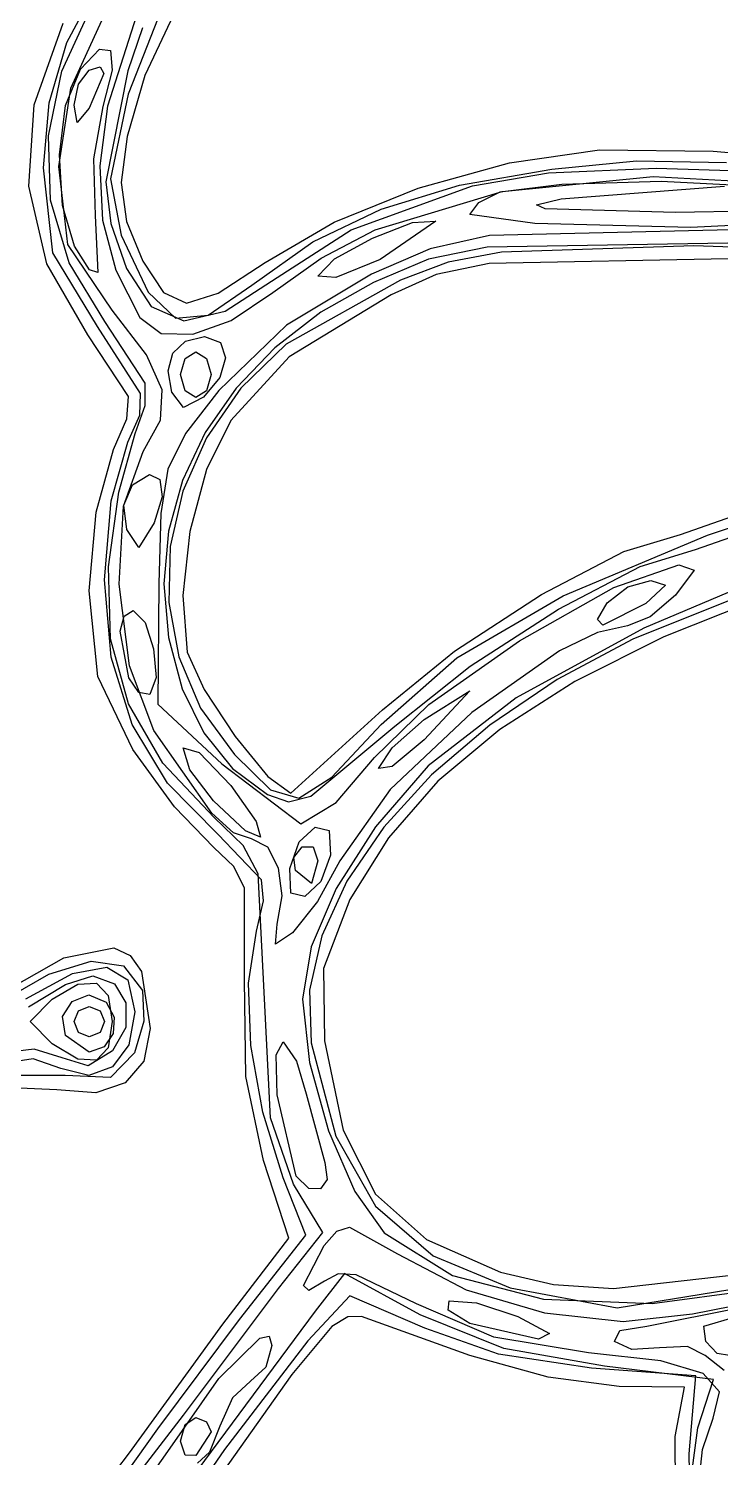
# Model space of a CAD drawing. Extents: x 3 to 111, y 1 to 177.
# Drawn here: x 73.1 to 85.92, y 74.33 to 100.82 of the extents above; entities that cross this region are included whole.
import ezdxf

# ---------------------------------------------------------------- set-up
doc = ezdxf.new("R2010")
doc.units = 0

msp = doc.modelspace()

# ---------------------------------------------------------------- linework, layer by layer
at = {"layer": 'Layer 1', "color": 4}
for p, q in [((73.80798, 100.556354), (74.371246, 101.62401)), ((73.719175, 100.025163), (74.249771, 101.179513)), ((75.191095, 101.354263), (74.562253, 99.378708)), ((75.570284, 101.18623), (74.946425, 99.602479)), ((73.203816, 99.403565), (73.742897, 100.914632)), ((73.883344, 99.712455), (74.525981, 101.113911)), ((75.732021, 100.953486), (75.251699, 99.945574)), ((75.209906, 100.832249), (74.937648, 100.032323)), ((73.482494, 99.441534), (73.80798, 100.556354)), ((74.060259, 100.063949), (74.41534, 100.432316)), ((74.41534, 100.432316), (74.619651, 100.411407)), ((74.619651, 100.411407), (74.647834, 100.043618)), ((73.467583, 98.830738), (73.719175, 100.025163)), ((73.786976, 99.392164), (74.060259, 100.063949)), ((74.026439, 99.784404), (74.224444, 100.047778)), ((74.224444, 100.047778), (74.425358, 100.108386)), ((74.49233, 99.985042), (74.224444, 99.342222)), ((74.425358, 100.108386), (74.49233, 99.985042)), ((74.647834, 100.043618), (74.47453, 99.371345)), ((74.937648, 100.032323), (74.532135, 97.974381)), ((75.251699, 99.945574), (74.927609, 98.816918)), ((73.66, 98.261424), (73.883344, 99.712455)), ((73.946543, 99.396121), (74.026439, 99.784404)), ((74.946425, 99.602479), (74.617818, 98.031184)), ((73.103173, 97.897198), (73.203816, 99.403565)), ((73.377778, 98.237785), (73.482494, 99.441534)), ((73.673158, 98.478725), (73.786976, 99.392164)), ((73.998478, 99.078134), (73.946543, 99.396121)), ((73.946543, 99.396121), (73.946543, 99.396121)), ((74.224444, 99.342222), (73.998478, 99.078134)), ((74.47453, 99.371345), (74.302961, 98.402592)), ((74.562253, 99.378708), (74.418782, 98.271178)), ((73.507547, 97.63393), (73.467583, 98.830738)), ((74.927609, 98.816918), (74.81512, 97.964909)), ((82.012831, 98.325793), (83.678889, 98.570804)), ((83.678889, 98.570804), (85.786736, 98.546099)), ((85.786736, 98.546099), (88.476667, 98.311696)), ((73.725863, 97.537828), (73.673158, 98.478725)), ((74.302961, 98.402592), (74.335482, 97.350027)), ((74.418782, 98.271178), (74.468339, 97.26451)), ((80.32182, 97.86138), (82.012831, 98.325793)), ((82.799891, 98.209314), (84.365915, 98.365246)), ((84.365915, 98.365246), (86.03162, 98.335015)), ((73.547638, 96.657452), (73.377778, 98.237785)), ((73.830592, 96.812422), (73.66, 98.261424)), ((74.617818, 98.031184), (74.813657, 96.985624)), ((81.089132, 97.913394), (82.799891, 98.209314)), ((81.330092, 97.902609), (82.7375, 98.144611)), ((81.877535, 97.799143), (84.674884, 98.072945)), ((82.7375, 98.144611), (84.729979, 98.231657)), ((84.674884, 98.072945), (87.912222, 97.903535)), ((84.729979, 98.231657), (86.95027, 98.162253)), ((73.436168, 96.456462), (73.103173, 97.897198)), ((74.532135, 97.974381), (74.625786, 97.204898)), ((74.81512, 97.964909), (74.912864, 97.243334)), ((78.76086, 97.229804), (80.32182, 97.86138)), ((79.080258, 97.08739), (81.330092, 97.902609)), ((79.526486, 97.083341), (81.877535, 97.799143)), ((79.631865, 97.471758), (81.089132, 97.913394)), ((81.445364, 97.593121), (81.842943, 97.789523)), ((81.842943, 97.789523), (82.985441, 97.934956)), ((82.973333, 97.663294), (85.995532, 97.89718)), ((82.985441, 97.934956), (84.822568, 97.987823)), ((84.822568, 97.987823), (88.265, 97.808883)), ((73.851619, 96.472432), (73.507547, 97.63393)), ((73.952151, 96.783669), (73.725863, 97.537828)), ((78.367808, 96.861096), (79.631865, 97.471758)), ((81.28, 97.371823), (81.445364, 97.593121)), ((82.51636, 97.552343), (82.973333, 97.663305)), ((82.672494, 97.477906), (82.51636, 97.552343)), ((85.09, 97.406325), (82.672494, 97.477906)), ((82.973333, 97.663305), (82.973333, 97.663294)), ((74.335482, 97.350027), (74.385891, 96.293877)), ((74.468339, 97.26451), (74.714442, 96.33568)), ((74.625786, 97.204898), (74.915607, 96.369824)), ((74.912864, 97.243334), (75.21947, 96.505985)), ((77.484958, 96.483308), (78.76086, 97.229804)), ((79.473377, 96.931185), (80.215519, 97.220241)), ((80.645127, 97.248949), (79.614017, 96.533953)), ((80.215519, 97.220241), (80.645127, 97.248949)), ((82.48209, 97.20173), (81.28, 97.371829)), ((81.28, 97.371829), (81.28, 97.371823)), ((87.533153, 97.450748), (85.09, 97.406325)), ((89.208745, 97.314437), (85.372222, 97.128539)), ((74.813657, 96.985624), (75.317126, 95.931649)), ((77.704482, 96.199839), (79.080258, 97.08739)), ((78.520297, 96.560069), (79.526486, 97.083341)), ((81.639652, 96.979796), (80.542619, 96.735028)), ((86.38733, 97.093027), (81.639652, 96.979796)), ((85.372222, 97.128539), (82.48209, 97.20173)), ((74.647778, 95.596843), (73.830592, 96.812422)), ((74.229539, 96.34553), (73.952151, 96.783669)), ((73.952151, 96.783669), (73.952151, 96.783669)), ((77.236678, 96.058098), (78.367808, 96.861096)), ((78.770273, 96.545838), (79.473377, 96.931185)), ((80.542619, 96.735028), (79.458281, 96.264569)), ((81.596249, 96.76609), (80.511135, 96.542187)), ((81.866651, 96.674007), (80.877744, 96.483589)), ((86.430714, 96.84284), (81.596249, 96.76609)), ((85.431249, 96.790888), (81.866651, 96.674007)), ((90.364339, 96.613714), (85.431249, 96.790888)), ((74.197995, 95.142287), (73.436168, 96.456462)), ((74.375097, 95.29502), (73.547638, 96.657452)), ((74.512351, 95.383934), (73.851619, 96.472432)), ((75.21947, 96.505985), (75.602878, 95.921847)), ((76.615963, 95.9117), (77.484958, 96.483294)), ((77.484958, 96.483294), (77.484958, 96.483308)), ((77.62805, 95.926752), (78.520297, 96.560069)), ((78.457778, 96.228256), (78.770273, 96.545838)), ((79.614017, 96.533953), (78.797423, 96.200833)), ((80.511135, 96.542187), (79.494877, 96.107772)), ((80.877744, 96.483589), (79.995796, 96.155888)), ((81.633713, 96.463684), (80.650924, 96.260483)), ((86.063193, 96.549504), (81.633713, 96.463684)), ((74.385891, 96.293877), (74.229539, 96.34553)), ((74.714442, 96.33568), (75.160607, 95.461667)), ((74.915607, 96.369824), (75.371348, 95.66214)), ((76.745649, 95.578375), (77.70449, 96.199839)), ((77.70449, 96.199839), (77.704482, 96.199839)), ((79.995796, 96.155888), (77.871518, 94.967778)), ((79.458281, 96.264569), (77.881857, 95.31709)), ((78.797423, 96.200833), (78.457778, 96.228256)), ((78.457778, 96.228256), (78.457778, 96.228256)), ((80.650924, 96.260483), (79.821363, 95.878613)), ((75.317126, 95.931649), (75.822122, 95.451254)), ((75.602878, 95.921847), (76.02849, 95.724152)), ((76.02849, 95.724152), (76.615963, 95.9117)), ((76.428641, 95.506164), (77.236678, 96.058098)), ((76.855333, 95.407631), (77.62805, 95.926752)), ((77.236678, 96.058098), (77.236678, 96.058098)), ((79.821363, 95.878613), (77.930449, 94.731846)), ((79.494877, 96.107772), (78.513794, 95.557224)), ((75.371348, 95.66214), (75.974649, 95.398733)), ((75.261109, 94.240868), (74.512351, 95.383934)), ((75.282505, 94.769538), (74.647778, 95.596843)), ((75.160607, 95.461667), (75.559426, 95.163368)), ((75.822122, 95.451254), (76.428641, 95.506164)), ((75.974649, 95.398733), (76.745649, 95.578375)), ((76.145063, 95.149263), (76.855333, 95.407631)), ((78.513794, 95.557224), (77.661203, 94.901309)), ((74.949767, 93.995499), (74.197995, 95.142287)), ((75.177287, 94.052868), (74.375097, 95.29502)), ((75.559426, 95.163368), (76.145063, 95.149263)), ((76.008468, 95.025123), (76.357768, 95.108889)), ((76.357768, 95.108889), (76.654818, 94.995458)), ((77.881857, 95.31709), (76.629043, 94.109647)), ((75.776638, 94.799424), (76.008468, 95.025123)), ((76.000681, 94.702312), (76.2, 94.826667)), ((76.2, 94.826667), (76.399319, 94.702312)), ((76.654818, 94.995458), (76.750936, 94.712562)), ((77.661203, 94.901309), (76.945087, 94.153844)), ((77.871518, 94.967778), (77.036244, 94.152462)), ((75.575471, 94.121714), (75.282505, 94.769538)), ((75.68468, 94.470188), (75.776638, 94.799424)), ((75.917778, 94.403333), (76.000681, 94.702312)), ((76.399319, 94.702312), (76.482222, 94.403333)), ((76.750936, 94.712562), (76.64714, 94.346301)), ((77.930449, 94.731846), (76.850483, 93.551065)), ((75.754998, 94.075812), (75.68468, 94.470188)), ((76.000681, 94.104354), (75.917778, 94.403333)), ((75.917778, 94.403333), (75.917778, 94.403333)), ((76.64714, 94.346301), (76.344447, 93.982771)), ((76.482222, 94.403333), (76.399319, 94.104354)), ((75.164368, 93.650967), (75.177287, 94.052868)), ((75.262715, 93.831214), (75.261109, 94.240868)), ((75.547946, 93.556146), (75.575471, 94.121714)), ((75.973788, 93.789804), (75.754995, 94.075812)), ((75.754995, 94.075812), (75.754998, 94.075812)), ((76.2, 93.98), (76.000681, 94.104354)), ((76.629043, 94.109647), (76.010153, 93.310294)), ((76.399319, 94.104354), (76.2, 93.98)), ((76.945087, 94.153844), (76.373433, 93.328643)), ((77.036244, 94.152462), (76.39724, 93.233476)), ((74.919753, 93.57998), (74.949767, 93.995499)), ((75.074746, 93.312372), (75.262715, 93.831214)), ((76.344447, 93.982771), (75.973788, 93.789804)), ((74.67677, 93.013459), (74.919753, 93.57998)), ((74.939542, 93.151785), (75.164368, 93.650967)), ((75.221197, 92.975608), (75.547946, 93.556146)), ((76.850483, 93.551065), (76.400073, 92.642056)), ((74.773178, 92.221066), (75.074746, 93.312372)), ((76.010153, 93.310294), (75.681653, 92.651067)), ((76.373433, 93.328643), (75.954225, 92.439523)), ((76.39724, 93.233476), (75.958589, 92.243254)), ((74.354526, 91.855271), (74.67677, 93.013459)), ((74.629359, 92.064845), (74.939542, 93.151785)), ((74.858142, 91.96203), (75.221197, 92.975608)), ((75.028933, 92.357377), (75.339378, 92.550049)), ((75.339378, 92.550049), (75.532892, 92.455475)), ((75.532892, 92.455475), (75.574072, 92.136101)), ((75.681653, 92.651067), (75.548673, 91.827054)), ((75.954225, 92.439523), (75.695449, 91.500299)), ((76.400073, 92.642056), (76.09139, 91.497222)), ((85.679778, 91.426041), (89.182222, 92.592514)), ((74.578526, 90.839485), (74.773178, 92.221066)), ((74.865825, 91.984969), (75.028933, 92.357377)), ((75.958589, 92.243254), (75.724374, 91.214229)), ((74.506667, 90.596105), (74.629359, 92.064845)), ((74.77939, 90.515959), (74.858142, 91.96203)), ((74.922374, 91.529527), (74.865825, 91.984969)), ((75.574072, 92.136101), (75.427515, 91.65437)), ((85.180337, 91.44), (86.705228, 91.971537)), ((74.224444, 90.394268), (74.354526, 91.855271)), ((75.427515, 91.65437), (75.144571, 91.196055)), ((75.548673, 91.827054), (75.516348, 90.533344)), ((85.462559, 91.157778), (86.987451, 91.695939)), ((75.144571, 91.196055), (74.922374, 91.529527)), ((74.922374, 91.529527), (74.922374, 91.529527)), ((75.695449, 91.500299), (75.60509, 90.524788)), ((76.09139, 91.497222), (75.960152, 90.306227)), ((83.007543, 90.29982), (85.679778, 91.426041)), ((84.131996, 91.124742), (85.180337, 91.44)), ((75.724374, 91.214229), (75.698679, 90.178831)), ((82.608718, 90.328446), (84.131996, 91.124742)), ((84.433993, 90.846614), (85.462559, 91.157778)), ((82.920022, 90.055453), (84.433993, 90.846614)), ((83.946526, 90.459034), (85.148674, 90.875556)), ((87.249045, 90.865328), (84.501043, 89.704849)), ((85.148674, 90.875556), (85.434928, 90.778319)), ((74.632212, 89.162346), (74.506667, 90.596105)), ((74.618328, 89.505176), (74.578526, 90.839485)), ((84.20306, 90.466343), (84.630666, 90.584359)), ((87.02493, 90.593333), (84.296662, 89.500766)), ((84.630666, 90.584359), (84.903715, 90.500405)), ((85.434928, 90.778319), (85.09, 90.311111)), ((74.383215, 88.805154), (74.224444, 90.394268)), ((74.97085, 89.006915), (74.77939, 90.515959)), ((75.516348, 90.533344), (75.497636, 88.292085)), ((75.60509, 90.524788), (75.691134, 89.526804)), ((80.991274, 89.275329), (82.608718, 90.328446)), ((82.198665, 89.467352), (83.946526, 90.459034)), ((83.82, 90.17), (84.20306, 90.466343)), ((84.903715, 90.500405), (84.54217, 90.161025)), ((75.698679, 90.178831), (75.885587, 89.169495)), ((75.960152, 90.306227), (76.042083, 89.258738)), ((81.036393, 89.150574), (83.007543, 90.29982)), ((81.284352, 88.997789), (82.920022, 90.055453)), ((83.642594, 89.863852), (83.82, 90.17)), ((84.54217, 90.161025), (83.744828, 89.759797)), ((83.82, 90.17), (83.82, 90.17)), ((85.09, 90.311111), (84.617431, 89.912472)), ((86.802511, 90.311616), (84.871342, 89.540033)), ((74.798148, 89.647919), (74.869643, 89.924941)), ((74.869643, 89.924941), (75.03821, 90.028889)), ((75.03821, 90.028889), (75.261007, 89.81031)), ((75.261007, 89.81031), (75.418267, 89.316234)), ((83.744828, 89.759797), (83.642594, 89.863852)), ((84.617431, 89.912472), (84.19857, 89.746667)), ((74.959571, 88.783592), (74.798148, 89.647919)), ((75.691134, 89.526804), (75.946419, 88.576425)), ((84.501043, 89.704849), (82.135768, 88.411307)), ((83.642846, 89.622064), (82.937112, 89.280551)), ((84.871342, 89.540033), (83.220828, 88.71525)), ((84.19857, 89.746667), (83.642846, 89.622064)), ((74.952735, 88.298428), (74.618328, 89.505176)), ((75.418267, 89.316234), (75.46221, 88.789152)), ((76.042083, 89.258738), (76.35595, 88.562736)), ((79.660437, 88.18961), (80.991274, 89.275329)), ((80.516115, 88.287331), (82.198665, 89.467352)), ((82.937112, 89.280551), (81.312585, 88.140575)), ((84.296662, 89.500766), (82.894419, 88.74982)), ((75.016857, 87.916168), (74.632212, 89.162346)), ((75.418428, 87.804422), (74.97085, 89.006915)), ((75.885587, 89.169495), (76.28918, 88.218653)), ((79.637204, 87.915028), (81.036393, 89.150574)), ((79.890691, 87.887116), (81.284352, 88.997789)), ((75.032788, 87.453662), (74.383215, 88.805154)), ((75.143216, 88.508453), (74.959571, 88.783592)), ((74.959571, 88.783592), (74.959571, 88.783592)), ((75.46221, 88.789152), (75.345059, 88.471553)), ((82.894419, 88.74982), (81.646674, 87.904498)), ((75.345059, 88.471553), (75.143216, 88.508453)), ((75.946419, 88.576425), (76.34719, 87.759974)), ((76.35595, 88.562736), (76.926941, 87.695217)), ((80.433333, 88.008708), (81.28, 88.537917)), ((81.28, 88.537917), (80.433333, 87.63)), ((83.220828, 88.71525), (81.832391, 87.826797)), ((75.589843, 87.200033), (74.952735, 88.298428)), ((75.497636, 88.292085), (76.684564, 87.184933)), ((76.28918, 88.218653), (76.913542, 87.358736)), ((79.509899, 87.305792), (80.516115, 88.287331)), ((82.135768, 88.411307), (80.504101, 87.153101)), ((77.962181, 86.642222), (79.660437, 88.18961)), ((79.660437, 88.18961), (79.660437, 88.18961)), ((81.312585, 88.140575), (79.798919, 86.714295)), ((79.835375, 87.483796), (80.433333, 88.008708)), ((75.672616, 86.830647), (75.016857, 87.916168)), ((76.499355, 86.272372), (75.418428, 87.804422)), ((76.34719, 87.759974), (76.87933, 87.099797)), ((76.926941, 87.695217), (77.535527, 86.955329)), ((78.330955, 86.590404), (79.890691, 87.887116)), ((78.720633, 86.938949), (79.637204, 87.915028)), ((79.637204, 87.915028), (79.637204, 87.915028)), ((81.646674, 87.904498), (80.570039, 86.985651)), ((81.832391, 87.826797), (80.687457, 86.864201)), ((75.806803, 86.393504), (75.032788, 87.453662)), ((76.089597, 87.077085), (75.963244, 87.484156)), ((75.963244, 87.484156), (76.26231, 87.396632)), ((79.586667, 87.100791), (79.835375, 87.483796)), ((80.433333, 87.63), (79.835375, 87.139942)), ((76.537747, 86.190782), (75.589843, 87.200033)), ((76.26231, 87.396632), (76.847031, 86.783311)), ((76.684564, 87.184933), (78.144483, 86.077778)), ((76.913542, 87.358736), (77.581251, 86.706238)), ((78.800609, 86.472006), (79.509899, 87.305792)), ((80.504101, 87.153101), (79.532298, 86.017028)), ((79.835375, 87.139942), (79.586667, 87.100791)), ((76.527688, 86.501278), (76.089597, 87.077085)), ((76.87933, 87.099797), (77.528722, 86.618239)), ((77.535527, 86.955329), (77.962181, 86.642222)), ((78.109465, 86.551164), (78.720633, 86.938949)), ((79.586667, 87.100791), (79.586667, 87.100791)), ((80.570039, 86.985651), (79.681127, 86.01413)), ((76.611503, 85.878856), (75.672616, 86.830647)), ((76.847031, 86.783311), (77.316307, 86.116334)), ((77.528722, 86.618239), (77.914417, 86.481336)), ((77.581251, 86.706238), (78.109465, 86.551164)), ((79.798919, 86.714295), (78.870045, 85.389268)), ((80.687457, 86.864201), (79.76745, 85.816989)), ((76.532613, 85.634517), (75.806803, 86.393504)), ((77.122742, 85.945384), (76.527688, 86.501278)), ((76.527688, 86.501278), (76.527688, 86.501278)), ((77.914417, 86.481336), (78.330955, 86.590404)), ((78.144483, 86.077778), (78.800609, 86.472006)), ((76.900421, 85.911585), (76.499355, 86.272372)), ((77.075901, 85.676216), (76.537747, 86.190782)), ((77.316307, 86.116334), (77.396913, 85.827047)), ((77.415861, 85.037998), (76.611503, 85.878856)), ((77.23148, 85.795556), (76.900421, 85.911585)), ((77.396913, 85.827047), (77.122742, 85.945384)), ((78.117347, 85.739636), (78.410971, 86.01655)), ((78.410971, 86.01655), (78.672049, 85.952229)), ((78.672049, 85.952229), (78.693193, 85.496318)), ((79.532298, 86.017028), (78.799412, 84.877999)), ((79.681127, 86.01413), (78.996551, 85.010784)), ((79.76745, 85.816989), (79.053794, 84.67469)), ((76.906582, 85.287025), (76.532613, 85.634517)), ((77.353752, 85.150495), (77.075901, 85.676216)), ((77.531672, 85.642386), (77.23148, 85.795556)), ((77.73245, 85.255185), (77.531672, 85.642386)), ((77.94014, 85.248126), (78.117347, 85.739636)), ((78.016078, 85.44923), (78.170953, 85.6516)), ((78.170953, 85.6516), (78.373523, 85.647553)), ((78.373523, 85.647553), (78.457778, 85.388879)), ((77.098878, 84.880616), (76.906582, 85.287025)), ((78.046498, 85.21161), (78.016078, 85.44923)), ((78.457778, 85.388879), (78.342861, 84.96755)), ((78.870045, 85.389268), (78.455986, 84.63613)), ((78.693193, 85.496318), (78.515986, 85.004808)), ((77.471595, 82.830837), (77.353752, 85.150495)), ((77.453736, 84.645385), (77.415861, 85.037998)), ((77.801318, 84.742414), (77.73245, 85.255185)), ((77.961285, 84.792216), (77.94014, 85.248126)), ((77.94014, 85.248126), (77.94014, 85.248126)), ((78.342861, 84.96755), (78.046498, 85.21161)), ((78.046498, 85.21161), (78.046498, 85.21161)), ((77.102569, 83.186005), (77.098878, 84.880616)), ((78.222362, 84.727895), (77.961285, 84.792216)), ((78.515986, 85.004808), (78.222362, 84.727895)), ((78.799412, 84.877999), (78.336735, 83.794188)), ((78.996551, 85.010784), (78.532925, 83.996467)), ((77.32154, 84.087671), (77.453736, 84.645385)), ((77.70578, 84.212537), (77.801318, 84.742414)), ((78.455986, 84.63613), (77.991579, 84.055201)), ((79.053794, 84.67469), (78.564699, 83.393528)), ((77.177639, 83.123468), (77.32154, 84.087671)), ((77.675339, 83.847123), (77.70578, 84.212537)), ((77.991579, 84.055201), (77.675339, 83.847123)), ((78.532925, 83.996467), (78.30686, 82.992027)), ((73.752264, 83.590827), (74.679126, 83.774983)), ((74.679126, 83.774983), (74.984604, 83.635877)), ((78.336735, 83.794188), (78.175556, 82.823772)), ((72.357474, 82.798277), (73.752264, 83.590827)), ((73.476488, 83.290446), (74.25808, 83.530029)), ((74.25808, 83.530029), (74.856338, 83.442266)), ((74.856338, 83.442266), (75.208838, 82.983993)), ((74.984604, 83.635877), (75.194126, 83.341029)), ((72.573986, 82.76668), (73.476488, 83.290446)), ((73.048154, 82.834353), (73.913179, 83.30286)), ((73.785981, 83.09992), (74.290874, 83.255556)), ((73.913179, 83.30286), (74.547578, 83.417813)), ((74.290874, 83.255556), (74.691024, 83.1109)), ((74.547578, 83.417813), (74.938004, 83.180801)), ((74.938004, 83.180801), (75.071111, 82.593414)), ((75.194126, 83.341029), (75.353333, 82.279253)), ((77.125245, 81.393597), (77.102569, 83.186005)), ((78.564699, 83.393528), (78.582054, 82.052772)), ((73.09716, 82.681169), (73.785981, 83.09992)), ((73.535503, 82.822669), (74.01316, 83.101709)), ((73.907156, 82.784168), (74.215779, 82.905555)), ((74.01316, 83.101709), (74.361742, 83.124277)), ((74.215779, 82.905555), (74.538521, 82.772146)), ((74.361742, 83.124277), (74.575273, 82.892596)), ((74.691024, 83.1109), (74.905138, 82.754378)), ((75.208838, 82.983993), (75.238338, 82.41606)), ((77.220812, 81.967411), (77.177639, 83.123468)), ((78.30686, 82.992027), (78.334972, 82.018316)), ((73.128784, 82.408889), (73.535503, 82.822669)), ((73.726063, 82.501547), (73.907156, 82.784168)), ((74.025125, 82.608208), (74.224444, 82.691111)), ((74.224444, 82.691111), (74.423764, 82.608208)), ((74.538521, 82.772146), (74.688136, 82.489804)), ((74.575273, 82.892596), (74.647778, 82.408889)), ((74.905138, 82.754378), (74.902798, 82.302159)), ((77.580737, 80.626146), (77.471595, 82.830837)), ((78.175556, 82.823772), (78.309085, 81.64883)), ((73.535503, 81.995109), (73.128784, 82.408889)), ((73.785913, 82.151257), (73.726063, 82.501547)), ((73.942222, 82.408889), (74.025125, 82.608208)), ((74.025125, 82.209569), (73.942222, 82.408889)), ((73.942222, 82.408889), (73.942222, 82.408889)), ((74.423764, 82.608208), (74.506667, 82.408889)), ((74.506667, 82.408889), (74.423764, 82.209569)), ((74.647778, 82.408889), (74.575273, 81.925181)), ((74.688136, 82.489804), (74.667075, 82.186172)), ((75.071111, 82.593414), (74.958447, 81.977091)), ((75.238338, 82.41606), (75.062447, 81.828253)), ((74.224444, 81.844444), (73.785913, 82.151257)), ((73.785913, 82.151257), (73.785913, 82.151257)), ((74.224444, 82.126667), (74.025125, 82.209569)), ((74.423764, 82.209569), (74.224444, 82.126667)), ((74.667075, 82.186172), (74.503218, 81.943602)), ((74.902798, 82.302159), (74.653586, 81.870412)), ((75.353333, 82.279253), (75.234224, 81.673186)), ((73.202653, 81.89698), (72.642578, 81.830446)), ((73.722529, 81.739898), (73.202653, 81.89698)), ((74.01316, 81.716069), (73.535503, 81.995109)), ((73.535503, 81.995109), (73.535503, 81.995109)), ((74.653586, 81.870412), (74.20368, 81.591405)), ((74.503218, 81.943602), (74.224444, 81.844444)), ((74.575273, 81.925181), (74.361742, 81.6935)), ((74.958447, 81.977091), (74.656287, 81.568895)), ((77.439232, 80.72781), (77.220812, 81.967411)), ((77.68782, 81.79273), (77.817813, 82.032229)), ((77.817813, 82.032229), (78.063792, 81.675489)), ((78.334972, 82.018316), (78.793279, 80.28534)), ((78.582054, 82.052772), (78.932661, 80.395745)), ((73.182395, 81.72042), (72.707665, 81.645444)), ((73.698484, 81.541626), (73.182395, 81.72042)), ((74.20368, 81.591405), (73.722529, 81.739898)), ((74.361742, 81.6935), (74.01316, 81.716069)), ((75.062447, 81.828253), (74.619107, 81.373929)), ((75.234224, 81.673186), (74.891811, 81.272538)), ((77.709209, 81.051559), (77.68782, 81.79273)), ((78.063792, 81.675489), (78.244212, 81.071788)), ((78.309085, 81.64883), (78.658048, 80.387584)), ((73.775429, 81.407308), (72.851681, 81.411521)), ((74.218383, 81.410011), (73.698484, 81.541626)), ((74.619107, 81.373929), (73.775429, 81.407308)), ((74.656287, 81.568895), (74.218383, 81.410011)), ((77.45347, 79.83763), (77.125245, 81.393597)), ((73.626585, 81.146229), (72.794432, 81.180544)), ((74.348473, 81.091992), (73.626585, 81.146229)), ((74.891811, 81.272538), (74.348473, 81.091992)), ((78.061414, 79.543029), (77.709209, 81.051559)), ((78.244212, 81.071788), (78.589169, 79.798333)), ((77.821073, 79.512973), (77.439232, 80.72781)), ((78.012801, 79.39521), (77.580737, 80.626146)), ((78.658048, 80.387584), (79.145009, 79.261211)), ((78.793279, 80.28534), (79.532364, 78.985918)), ((78.932661, 80.395745), (79.532636, 79.208136)), ((77.925905, 78.393253), (77.45347, 79.83763)), ((78.589169, 79.798333), (78.636666, 79.483503)), ((78.239355, 78.451501), (77.821073, 79.512973)), ((78.294344, 79.317903), (78.061414, 79.543029)), ((78.061414, 79.543029), (78.061414, 79.543029)), ((78.636666, 79.483503), (78.512243, 79.31071)), ((78.555599, 78.498198), (78.012801, 79.39521)), ((78.512243, 79.31071), (78.294344, 79.317903)), ((79.145009, 79.261211), (79.692531, 78.490891)), ((79.532636, 79.208136), (80.472918, 78.370367)), ((79.532364, 78.985918), (80.595748, 78.066473)), ((77.008011, 76.885205), (78.239355, 78.451501)), ((77.730579, 77.465007), (78.555599, 78.498198)), ((78.577347, 78.258317), (78.813331, 78.525846)), ((78.813331, 78.525846), (79.045918, 78.597306)), ((79.045918, 78.597306), (79.937658, 78.101757)), ((79.692531, 78.490891), (80.95665, 77.700736)), ((76.69861, 76.802736), (77.925905, 78.393253)), ((78.197076, 77.516805), (78.577347, 78.258317)), ((80.472918, 78.370367), (81.844444, 77.762856)), ((79.937658, 78.101757), (81.212696, 77.43991)), ((80.595748, 78.066473), (82.026952, 77.473432)), ((78.954624, 77.737609), (78.411005, 77.03936)), ((78.840767, 77.731116), (78.582878, 77.59783)), ((79.168681, 77.71562), (78.840767, 77.731116)), ((80.35614, 76.974807), (78.954624, 77.737609)), ((80.287444, 77.175654), (79.168681, 77.71562)), ((80.95665, 77.700736), (82.641535, 77.261522)), ((81.844444, 77.762856), (82.826277, 77.535375)), ((83.939337, 77.460486), (86.642222, 77.768585)), ((75.974284, 75.116464), (77.730579, 77.465007)), ((78.294446, 77.427355), (78.197076, 77.516805)), ((78.582878, 77.59783), (78.294446, 77.427355)), ((81.212696, 77.43991), (82.662751, 77.011753)), ((82.026952, 77.473432), (84.007709, 77.106435)), ((82.826277, 77.535375), (83.939337, 77.460486)), ((84.007709, 77.106435), (86.098363, 77.44298)), ((84.656061, 77.185929), (86.9091, 77.486637)), ((79.052279, 77.328889), (78.273219, 76.489381)), ((80.445074, 76.7253), (79.052279, 77.328889)), ((81.722327, 76.557515), (80.287444, 77.175654)), ((80.876332, 77.059852), (80.89659, 77.23328)), ((80.89659, 77.23328), (81.402539, 77.198101)), ((81.402539, 77.198101), (82.16659, 76.941886)), ((82.641535, 77.261522), (84.656061, 77.185929)), ((84.559419, 76.764444), (86.262314, 77.100797)), ((85.402801, 76.995229), (87.140161, 77.330097)), ((75.494444, 74.8582), (77.008011, 76.885205)), ((78.411005, 77.03936), (75.627671, 73.290426)), ((79.015797, 76.936688), (78.720138, 76.75983)), ((79.269765, 76.942575), (79.015797, 76.936688)), ((81.28, 76.222699), (79.269765, 76.942575)), ((81.906757, 76.350898), (80.35614, 76.974807)), ((81.28, 76.814528), (80.876332, 77.059852)), ((82.55, 76.523133), (81.28, 76.814528)), ((81.28, 76.814528), (81.28, 76.814528)), ((82.16659, 76.941886), (82.755316, 76.62527)), ((82.662751, 77.011753), (84.116546, 76.851966)), ((84.116546, 76.851966), (85.402801, 76.995229)), ((85.614708, 76.764444), (86.199006, 76.936978)), ((74.970121, 74.417242), (76.69861, 76.802736)), ((77.387039, 76.54036), (77.557769, 76.576481)), ((77.557769, 76.576481), (77.610891, 76.402811)), ((78.720138, 76.75983), (77.976801, 75.870867)), ((81.810858, 76.246815), (80.445074, 76.7253)), ((83.478446, 76.27099), (81.722327, 76.557515)), ((82.755316, 76.62527), (82.55, 76.523133)), ((83.961752, 76.481186), (84.055826, 76.68401)), ((84.055826, 76.68401), (84.559419, 76.764444)), ((85.654444, 76.482222), (85.614708, 76.764444)), ((76.623113, 75.795957), (77.387039, 76.54036)), ((78.273219, 76.489381), (76.732268, 74.478303)), ((77.610891, 76.402811), (77.494174, 76.002896)), ((83.776606, 76.024365), (81.906757, 76.350898)), ((84.278521, 76.329608), (83.961752, 76.481186)), ((84.794285, 76.362944), (84.278521, 76.329608)), ((85.314011, 76.389864), (84.794285, 76.362944)), ((85.640311, 76.222868), (85.314011, 76.389864)), ((85.863943, 76.260053), (85.654444, 76.482222)), ((85.654444, 76.482222), (85.654444, 76.482222)), ((82.73235, 75.818409), (81.28, 76.222699)), ((83.534081, 75.98355), (81.810858, 76.246815)), ((84.816654, 76.118825), (83.478446, 76.27099)), ((85.795556, 75.778253), (83.776606, 76.024365)), ((85.60454, 75.889005), (84.816654, 76.118825)), ((85.991906, 75.939691), (85.640311, 76.222868)), ((85.640311, 76.222868), (85.640311, 76.222868)), ((86.087257, 76.218304), (85.863943, 76.260053)), ((77.976801, 75.870867), (75.118699, 71.838414)), ((75.635556, 74.377186), (76.623113, 75.795957)), ((77.494174, 76.002896), (77.213248, 75.747389)), ((84.044454, 75.64488), (82.73235, 75.818409)), ((85.465079, 75.845388), (83.534081, 75.98355)), ((85.343692, 74.399916), (85.465079, 75.845388)), ((85.50358, 74.88222), (85.795556, 75.778253)), ((85.907173, 75.547438), (85.60454, 75.889005)), ((77.213248, 75.747389), (76.881744, 75.438304)), ((85.256689, 75.63568), (84.044454, 75.64488)), ((85.08628, 74.718458), (85.256689, 75.63568)), ((85.789618, 75.060031), (85.907173, 75.547438)), ((76.881744, 75.438304), (76.643428, 74.909578)), ((74.416816, 73.095556), (75.974284, 75.116464)), ((76.000681, 74.941864), (76.2, 75.071111)), ((76.2, 75.071111), (76.399319, 74.993101)), ((76.399319, 74.993101), (76.482222, 74.805546)), ((85.588562, 74.479848), (85.789618, 75.060031)), ((73.518889, 72.082104), (75.494444, 74.8582)), ((75.917778, 74.631121), (76.000681, 74.941864)), ((76.482222, 74.805546), (76.2, 74.365556)), ((76.643428, 74.909578), (76.450575, 74.425703)), ((85.09309, 73.573253), (85.08628, 74.718458)), ((85.370113, 73.860029), (85.50358, 74.88222)), ((76.732268, 74.478303), (73.618008, 69.986104)), ((76.000681, 74.371613), (75.917778, 74.631121)), ((75.917778, 74.631121), (75.917778, 74.631121)), ((76.450575, 74.425703), (76.22838, 74.224444)), ((85.522801, 73.839733), (85.588562, 74.479848)), ((73.993908, 73.137745), (74.970121, 74.417242)), ((74.721807, 73.087896), (75.635556, 74.377186)), ((76.2, 74.365556), (76.000681, 74.371613)), ((85.379481, 72.792735), (85.343692, 74.399916))]:
    msp.add_line(p, q, dxfattribs=at)

doc.saveas('drawing.dxf')
